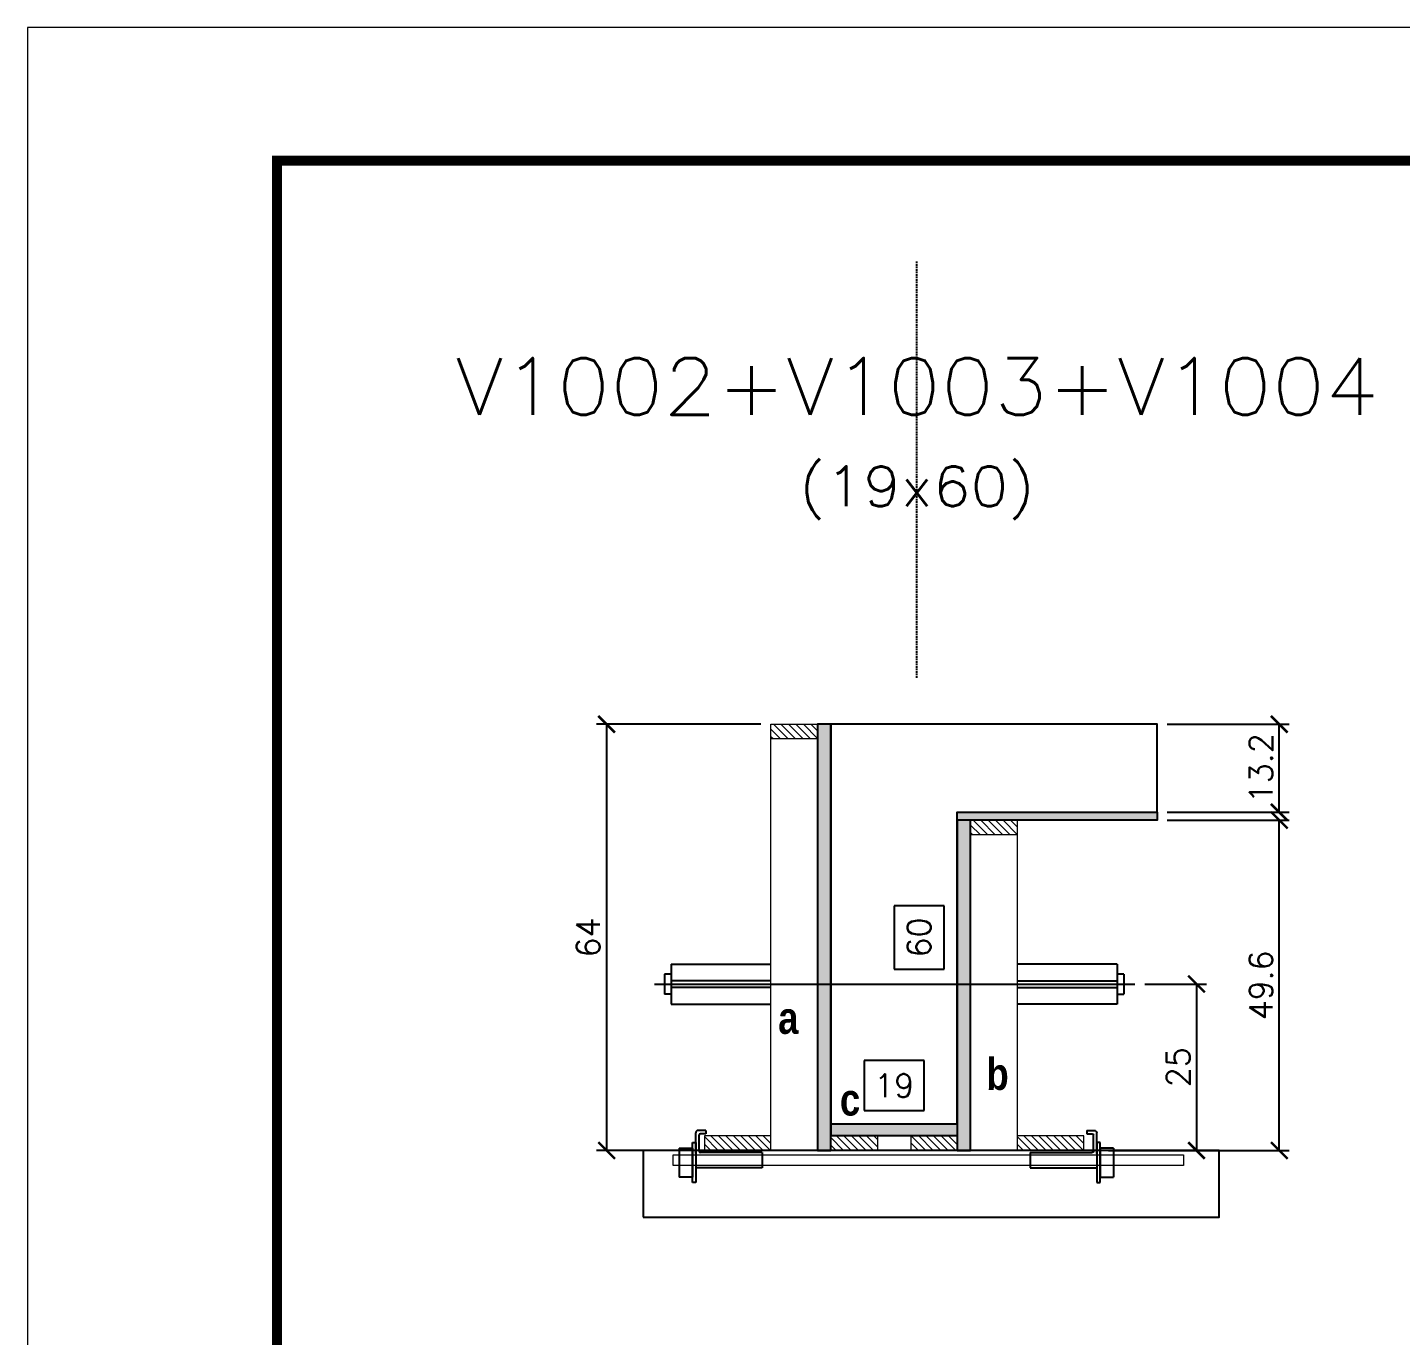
# Model space of a CAD drawing. Extents: x -20960 to -5926, y -2106 to 21915.
# Drawn here: x -9023.5 to -8611, y 20373.9 to 20766.8 of the extents above; entities that cross this region are included whole.
import ezdxf
from ezdxf.enums import TextEntityAlignment as Align

# ---------------------------------------------------------------- set-up
doc = ezdxf.new("R2010")
doc.units = 0
doc.linetypes.add('DASHED', pattern=[0.75, 0.5, -0.25])
doc.linetypes.add('HIDDEN', pattern=[0.375, 0.25, -0.125])
for name, color, linetype in [('barrote', 251, 'Continuous'), ('COTA', 241, 'Continuous'), ('Cota Seção (2x)', 4, 'Continuous'), ('detalhes', 4, 'Continuous'), ('Painéis', 200, 'Continuous'), ('presilha', 1, 'Continuous'), ('TENSOR', 3, 'Continuous'), ('Texto de Titulo', 7, 'Continuous'), ('Texto Qtd Sarr', 242, 'Continuous')]:
    doc.layers.add(name, color=color, linetype=linetype)
for name, color, linetype, lineweight in [('CONCRETO', 251, 'Continuous', 25), ('Folhas', 255, 'Continuous', 9), ('Hachura', 251, 'Continuous', 9), ('Madeira', 126, 'Continuous', 18), ('SARRAFO DE PRESSAO', 251, 'DASHED', 9), ('SCO-___-LAJ', 2, 'Continuous', 0), ('Texto Seção', 7, 'Continuous', 15)]:
    doc.layers.add(name, color=color, linetype=linetype, lineweight=lineweight)
doc.styles.add('Romans', font='romans.shx')
doc.styles.add('TECNICA', font='techb___.ttf', dxfattribs={"height": 10})
doc.dimstyles.new('Cota Seção (2x)', dxfattribs={"dimtxt": 7, "dimasz": 5, "dimexe": 3, "dimexo": 3, "dimgap": 2, "dimtad": 3, "dimdec": 1, "dimlfac": 0.5, "dimzin": 12, "dimdsep": 46, "dimtxsty": 'Romans', "dimblk": 'ARCHTICK', "dimcen": 0, "dimclrd": 4, "dimclre": 4, "dimclrt": 1, "dimadec": 1, "dimazin": 3, "dimtfac": 1, "dimtdec": 1, "dimtmove": 0, "dimatfit": 3, "dimldrblk": 'OBLIQUE', "dimfxl": 1, "dimtolj": 1, "dimtzin": 12, "dimarcsym": 0})
doc.dimstyles.new('Cota Seção interna', dxfattribs={"dimtxt": 7, "dimasz": 6, "dimexe": 0.18, "dimexo": 2, "dimgap": -4, "dimtad": 3, "dimdec": 1, "dimlfac": 0.5, "dimzin": 12, "dimdsep": 46, "dimtxsty": 'Romans', "dimblk": 'ARCHTICK', "dimcen": 0.09, "dimse1": 1, "dimse2": 1, "dimsd1": 1, "dimsd2": 1, "dimclrd": 180, "dimclre": 5, "dimclrt": 1, "dimadec": 0, "dimazin": 3, "dimtfac": 1, "dimtdec": 1, "dimtofl": 0, "dimtmove": 0, "dimatfit": 3, "dimldrblk": 'ARCHTICK', "dimfxl": 1, "dimtolj": 1, "dimtzin": 0, "dimarcsym": 0})

# ---------------------------------------------------------------- blocks, each defined once
blk = doc.blocks.new('9999999999')
at = {"layer": 'Folhas'}
blk.add_lwpolyline([(98138.98, 34190.21), (99623.98, 34190.21), (99623.98, 35240.21), (98138.98, 35240.21)], close=True, dxfattribs=at)
at = {"layer": 'Folhas', "color": 30, "const_width": 3}
blk.add_lwpolyline([(98213.98, 34230.21), (99583.98, 34230.21), (99583.98, 35200.21), (98213.98, 35200.21)], close=True, dxfattribs=at)
blk = doc.blocks.new('titulo1')
at = {"layer": 'Defpoints', "color": 252, "linetype": 'HIDDEN', "ltscale": 2}
blk.add_line((0, 0), (0, 125), dxfattribs=at)
at = {"layer": 'Defpoints', "style": 'Romans', "oblique": 15}
blk.add_attdef('FOLHA', text='', height=10, dxfattribs=at).set_placement((0, 15.58), align=Align.MIDDLE_CENTER)
at = {"layer": 'Texto Qtd Sarr', "color": 3, "style": 'Romans', "oblique": 15}
for tag, height, p in [('TITULO', 17, (0, 71.45)), ('SEÇÃO', 12, (0, 41.55))]:
    blk.add_attdef(tag, text='', height=height, dxfattribs=at).set_placement(p, align=Align.MIDDLE_CENTER)
blk = doc.blocks.new('_ArchTick')
at = {"color": 0, "linetype": 'ByBlock', "const_width": 0.15}
blk.add_lwpolyline([(-0.5, -0.5), (0.5, 0.5)], dxfattribs=at)
blk = doc.blocks.new('*D6468')
at = {"layer": 'COTA', "color": 4, "lineweight": -2, "transparency": 16777216}
for p, q in [((-8681.16, 20528.72), (-8644.44, 20528.72)), ((-8647.44, 20429.52), (-8647.44, 20528.72)), ((-8698.76, 20429.52), (-8644.44, 20429.52))]:
    blk.add_line(p, q, dxfattribs=at)
at = {"layer": 'Defpoints', "color": 0, "transparency": 16777216}
for p in [(-8684.16, 20528.72), (-8647.44, 20528.72), (-8701.76, 20429.52)]:
    blk.add_point(p, dxfattribs=at)
at = {"layer": 'COTA', "color": 4, "lineweight": -2, "transparency": 16777216, "xscale": 5, "yscale": 5, "zscale": 5}
for p, rotation in [((-8647.44, 20528.72), 90), ((-8647.44, 20429.52), 270)]:
    blk.add_blockref('_ArchTick', p, dxfattribs=dict(at, rotation=rotation))
at = {"layer": 'COTA', "color": 1, "transparency": 16777216, "insert": (-8652.94, 20479.12), "char_height": 7, "attachment_point": 5, "rotation": 90, "style": 'Romans'}
blk.add_mtext('\\A1;49.6', dxfattribs=at)
blk = doc.blocks.new('_Oblique')
at = {"color": 0, "linetype": 'ByBlock', "lineweight": -2}
blk.add_line((-0.5, -0.5), (0.5, 0.5), dxfattribs=at)
blk = doc.blocks.new('*D6469')
at = {"layer": 'COTA', "color": 4, "lineweight": -2, "transparency": 16777216}
for p, q in [((-8681.16, 20557.52), (-8644.44, 20557.52)), ((-8647.44, 20531.12), (-8647.44, 20557.52)), ((-8681.16, 20531.12), (-8644.44, 20531.12))]:
    blk.add_line(p, q, dxfattribs=at)
at = {"layer": 'Defpoints', "color": 0, "transparency": 16777216}
for p in [(-8684.16, 20557.52), (-8647.44, 20557.52), (-8684.16, 20531.12)]:
    blk.add_point(p, dxfattribs=at)
at = {"layer": 'COTA', "color": 4, "lineweight": -2, "transparency": 16777216, "xscale": 5, "yscale": 5, "zscale": 5}
for p, rotation in [((-8647.44, 20557.52), 90), ((-8647.44, 20531.12), 270)]:
    blk.add_blockref('_ArchTick', p, dxfattribs=dict(at, rotation=rotation))
at = {"layer": 'COTA', "color": 1, "transparency": 16777216, "insert": (-8652.94, 20544.32), "char_height": 7, "attachment_point": 5, "rotation": 90, "style": 'Romans'}
blk.add_mtext('\\A1;13.2', dxfattribs=at)
blk = doc.blocks.new('*D6440')
at = {"layer": 'Cota Seção (2x)', "color": 180, "lineweight": -2, "transparency": 16777216}
for p, q in [((-8748.16, 20503.02), (-8763.16, 20503.02)), ((-8763.16, 20503.02), (-8763.16, 20484.02)), ((-8748.16, 20484.02), (-8748.16, 20503.02)), ((-8763.16, 20484.02), (-8748.16, 20484.02))]:
    blk.add_line(p, q, dxfattribs=at)
at = {"layer": 'Defpoints', "color": 0, "transparency": 16777216}
for p in [(-8744.16, 20557.52), (-8744.16, 20557.52), (-8744.16, 20437.52)]:
    blk.add_point(p, dxfattribs=at)
at = {"layer": 'Cota Seção (2x)', "color": 1, "transparency": 16777216, "insert": (-8755.66, 20493.52), "char_height": 7, "attachment_point": 5, "rotation": 90, "style": 'Romans'}
blk.add_mtext('\\A1;60', dxfattribs=at)
blk = doc.blocks.new('PRESILHA METÁLICA 1')
at = {"layer": 'presilha'}
for p, q in [((7.5, 10.64), (7.5, 19.86)), ((12, 21), (8.64, 21)), ((9, 11.57), (9, 18.93)), ((12, 19.5), (9.57, 19.5)), ((12, 21), (12, 19.5)), ((0, 13), (6, 13)), ((0, 13), (0, 0)), ((6, 15.5), (7.5, 15.5)), ((6, -2.5), (6, 15.5)), ((6, 13), (6, 0)), ((7.5, 15.5), (7.5, -2.5)), ((37.5, 11), (9.57, 11)), ((37.5, 11), (37.5, 4.1)), ((6, 0), (0, 0)), ((37.5, 4.1), (7.5, 4.1)), ((7.5, -2.5), (6, -2.5))]:
    blk.add_line(p, q, dxfattribs=at)
for centre, radius, start, end in [((8.64, 19.86), 1.14, 90, 180), ((9.57, 18.93), 0.57, 90, 180), ((9.57, 11.57), 0.57, 180, 270)]:
    blk.add_arc(centre, radius, start, end, dxfattribs=at)
blk = doc.blocks.new('*D6441')
at = {"layer": 'Cota Seção (2x)', "color": 180, "lineweight": -2, "transparency": 16777216}
for p, q in [((-8754.16, 20456.52), (-8772.16, 20456.52)), ((-8772.16, 20456.52), (-8772.16, 20441.52)), ((-8754.16, 20441.52), (-8754.16, 20456.52)), ((-8772.16, 20441.52), (-8754.16, 20441.52))]:
    blk.add_line(p, q, dxfattribs=at)
at = {"layer": 'Defpoints', "color": 0, "transparency": 16777216}
for p in [(-8744.16, 20437.52), (-8782.16, 20429.52), (-8744.16, 20429.52)]:
    blk.add_point(p, dxfattribs=at)
at = {"layer": 'Cota Seção (2x)', "color": 1, "transparency": 16777216, "insert": (-8763.16, 20449.02), "char_height": 7, "attachment_point": 5, "style": 'Romans'}
blk.add_mtext('\\A1;19', dxfattribs=at)
blk = doc.blocks.new('*D6442')
at = {"layer": 'COTA', "color": 4, "lineweight": -2, "transparency": 16777216}
for p, q in [((-8803.16, 20557.52), (-8852.52, 20557.52)), ((-8849.52, 20557.52), (-8849.52, 20429.52)), ((-8803.16, 20429.52), (-8852.52, 20429.52))]:
    blk.add_line(p, q, dxfattribs=at)
at = {"layer": 'Defpoints', "color": 0, "transparency": 16777216}
for p in [(-8800.16, 20557.52), (-8849.52, 20429.52), (-8800.16, 20429.52)]:
    blk.add_point(p, dxfattribs=at)
at = {"layer": 'COTA', "color": 4, "lineweight": -2, "transparency": 16777216, "xscale": 5, "yscale": 5, "zscale": 5}
for p, rotation in [((-8849.52, 20557.52), 90), ((-8849.52, 20429.52), 270)]:
    blk.add_blockref('_ArchTick', p, dxfattribs=dict(at, rotation=rotation))
at = {"layer": 'COTA', "color": 1, "transparency": 16777216, "insert": (-8855.02, 20493.52), "char_height": 7, "attachment_point": 5, "rotation": 90, "style": 'Romans'}
blk.add_mtext('\\A1;64', dxfattribs=at)
blk = doc.blocks.new('*D6443')
at = {"layer": 'COTA', "color": 4, "lineweight": -2, "transparency": 16777216}
for p, q in [((-8687.86, 20479.49), (-8669.3, 20479.49)), ((-8672.3, 20479.49), (-8672.3, 20429.52)), ((-8687.86, 20429.52), (-8669.3, 20429.52))]:
    blk.add_line(p, q, dxfattribs=at)
at = {"layer": 'Defpoints', "color": 0, "transparency": 16777216}
for p in [(-8690.86, 20479.49), (-8690.86, 20429.52), (-8672.3, 20429.52)]:
    blk.add_point(p, dxfattribs=at)
at = {"layer": 'COTA', "color": 4, "lineweight": -2, "transparency": 16777216, "xscale": 5, "yscale": 5, "zscale": 5}
for p, rotation in [((-8672.3, 20479.49), 90), ((-8672.3, 20429.52), 270)]:
    blk.add_blockref('_ArchTick', p, dxfattribs=dict(at, rotation=rotation))
at = {"layer": 'COTA', "color": 1, "transparency": 16777216, "insert": (-8677.8, 20454.5), "char_height": 7, "attachment_point": 5, "rotation": 90, "style": 'Romans'}
blk.add_mtext('\\A1;25', dxfattribs=at)

msp = doc.modelspace()

# ---------------------------------------------------------------- hatches: boundary and pattern name
at = {"layer": 'Hachura'}
h = msp.add_hatch(dxfattribs=at)
h.set_pattern_fill('ANSI31', color=256, scale=0.5, angle=270, style=0)
h.set_pattern_definition([(315, (14105.6613, 12249.8735), (1.12253202, 1.12253202), [])])
h.paths.add_polyline_path([(-8800.16, 20553.12), (-8800.16, 20557.52), (-8786.16, 20557.52), (-8786.16, 20553.12)])
h = msp.add_hatch(color=256, dxfattribs=at)
h.dxf.hatch_style = 1
h.paths.add_polyline_path([(-8782.16, 20557.52), (-8786.16, 20557.52), (-8786.16, 20429.52), (-8782.16, 20429.52)])
h = msp.add_hatch(color=256, dxfattribs=at)
h.dxf.hatch_style = 1
h.paths.add_polyline_path([(-8744.16, 20528.72), (-8744.16, 20531.12), (-8684.16, 20531.12), (-8684.16, 20528.72)])
h = msp.add_hatch(color=256, dxfattribs=at)
h.dxf.hatch_style = 1
h.paths.add_polyline_path([(-8740.16, 20528.72), (-8744.16, 20528.72), (-8744.16, 20429.52), (-8740.16, 20429.52)])
h = msp.add_hatch(dxfattribs=at)
h.set_pattern_fill('ANSI31', color=256, scale=0.5, angle=270, style=0)
h.set_pattern_definition([(315, (14165.6613, 12221.0735), (1.12253202, 1.12253202), [])])
h.paths.add_polyline_path([(-8740.16, 20524.32), (-8740.16, 20528.72), (-8726.16, 20528.72), (-8726.16, 20524.32)])
h = msp.add_hatch(color=256, dxfattribs=at)
h.dxf.hatch_style = 1
h.paths.add_polyline_path([(-8782.16, 20433.92), (-8782.16, 20437.52), (-8744.16, 20437.52), (-8744.16, 20433.92)])
h = msp.add_hatch(dxfattribs=at)
h.set_pattern_fill('ANSI31', color=256, scale=0.5, angle=270, style=0)
h.set_pattern_definition([(315, (14071.6613, 12199.8735), (1.12253202, 1.12253202), [])])
h.paths.add_polyline_path([(-8800.16, 20429.52), (-8800.16, 20433.92), (-8820.16, 20433.92), (-8820.16, 20429.52)])
h = msp.add_hatch(dxfattribs=at)
h.set_pattern_fill('ANSI31', color=256, scale=0.5, angle=270, style=0)
h.set_pattern_definition([(315, (14174.4634, 12199.8735), (1.12253202, 1.12253202), [])])
h.paths.add_polyline_path([(-8782.16, 20429.52), (-8782.16, 20433.92), (-8768.16, 20433.92), (-8768.16, 20429.52)])
h = msp.add_hatch(dxfattribs=at)
h.set_pattern_fill('ANSI31', color=256, scale=0.5, angle=270, style=0)
h.set_pattern_definition([(315, (14174.4613, 12199.8735), (1.12253202, 1.12253202), [])])
h.paths.add_polyline_path([(-8744.16, 20429.52), (-8744.16, 20433.92), (-8758.16, 20433.92), (-8758.16, 20429.52)])
h = msp.add_hatch(dxfattribs=at)
h.set_pattern_fill('ANSI31', color=256, scale=0.5, angle=270, style=0)
h.set_pattern_definition([(315, (14165.6613, 12199.8735), (1.12253202, 1.12253202), [])])
h.paths.add_polyline_path([(-8706.16, 20429.52), (-8706.16, 20433.92), (-8726.16, 20433.92), (-8726.16, 20429.52)])

# ---------------------------------------------------------------- linework, layer by layer
at = {"ltscale": 3}
for p, q in [((-8830.16, 20485.49), (-8830.16, 20473.49)), ((-8830.16, 20485.49), (-8800.16, 20485.49)), ((-8696.16, 20485.49), (-8726.16, 20485.49)), ((-8696.16, 20485.49), (-8696.16, 20473.49)), ((-8832.16, 20482.49), (-8832.16, 20476.49)), ((-8830.16, 20482.49), (-8832.16, 20482.49)), ((-8800.16, 20480.49), (-8830.16, 20480.49)), ((-8726.16, 20480.49), (-8696.16, 20480.49)), ((-8694.16, 20482.49), (-8696.16, 20482.49)), ((-8694.16, 20482.49), (-8694.16, 20476.49)), ((-8830.16, 20476.49), (-8832.16, 20476.49)), ((-8800.16, 20478.49), (-8830.16, 20478.49)), ((-8726.16, 20478.49), (-8696.16, 20478.49)), ((-8696.16, 20476.49), (-8694.16, 20476.49)), ((-8830.16, 20473.49), (-8800.16, 20473.49)), ((-8696.16, 20473.49), (-8726.16, 20473.49))]:
    msp.add_line(p, q, dxfattribs=at)
at = {"layer": 'barrote'}
msp.add_lwpolyline([(-8838.52, 20409.52), (-8665.55, 20409.52), (-8665.55, 20429.52), (-8838.52, 20429.52)], close=True, dxfattribs=at)
at = {"layer": 'CONCRETO'}
msp.add_lwpolyline([(-8744.16, 20531.12), (-8684.16, 20531.12), (-8684.16, 20557.52), (-8744.16, 20557.52), (-8744.16, 20557.52), (-8782.16, 20557.52), (-8782.16, 20433.92), (-8782.16, 20433.92), (-8782.16, 20437.52), (-8744.16, 20437.52)], close=True, dxfattribs=at)
at = {"layer": 'Madeira'}
for points in [[(-8800.16, 20553.12), (-8800.16, 20557.52), (-8786.16, 20557.52), (-8786.16, 20553.12)], [(-8800.16, 20557.52), (-8786.16, 20557.52), (-8786.16, 20429.52), (-8800.16, 20429.52)], [(-8740.16, 20524.32), (-8740.16, 20528.72), (-8726.16, 20528.72), (-8726.16, 20524.32)], [(-8740.16, 20528.72), (-8726.16, 20528.72), (-8726.16, 20429.52), (-8740.16, 20429.52)], [(-8800.16, 20429.52), (-8800.16, 20433.92), (-8820.16, 20433.92), (-8820.16, 20429.52)], [(-8782.16, 20429.52), (-8782.16, 20433.92), (-8768.16, 20433.92), (-8768.16, 20429.52)], [(-8744.16, 20429.52), (-8744.16, 20433.92), (-8758.16, 20433.92), (-8758.16, 20429.52)], [(-8706.16, 20429.52), (-8706.16, 20433.92), (-8726.16, 20433.92), (-8726.16, 20429.52)]]:
    msp.add_lwpolyline(points, close=True, dxfattribs=at)
at = {"layer": 'Painéis'}
for points in [[(-8782.16, 20557.52), (-8786.16, 20557.52), (-8786.16, 20429.52), (-8782.16, 20429.52)], [(-8744.16, 20528.72), (-8744.16, 20531.12), (-8684.16, 20531.12), (-8684.16, 20528.72)], [(-8740.16, 20528.72), (-8744.16, 20528.72), (-8744.16, 20429.52), (-8740.16, 20429.52)], [(-8782.16, 20433.92), (-8782.16, 20437.52), (-8744.16, 20437.52), (-8744.16, 20433.92)]]:
    msp.add_lwpolyline(points, close=True, dxfattribs=at)
at = {"layer": 'SCO-___-LAJ', "color": 1}
msp.add_lwpolyline([(-8829.52, 20428.18), (-8676.22, 20428.18), (-8676.22, 20424.98), (-8829.52, 20424.98)], close=True, dxfattribs=at)
at = {"layer": 'TENSOR', "linetype": 'HIDDEN', "ltscale": 0.5}
msp.add_line((-8835.16, 20479.49), (-8690.86, 20479.49), dxfattribs=at)

# ---------------------------------------------------------------- block references
at = {"layer": 'presilha', "yscale": 0.6666666666666666, "zscale": 0.6666666666666666}
for p, xscale in [((-8827.74, 20421.55), 0.6666666666666666), ((-8697.29, 20421.55), -0.6666666666666666)]:
    msp.add_blockref('PRESILHA METÁLICA 1', p, dxfattribs=dict(at, xscale=xscale))
at = {"layer": 'SARRAFO DE PRESSAO', "color": 6, "linetype": 'ByBlock'}
msp.add_blockref('9999999999', (-107162.48, -14473.39), dxfattribs=at)
at = {"layer": 'Texto Seção'}
ref = msp.add_blockref('titulo1', (-8756.3, 20571.5), dxfattribs=at)
ref.add_attrib('TITULO', 'V1002+V1003+V1004', dxfattribs={"layer": 'Texto de Titulo', "color": 7, "height": 17, "style": 'Romans', "width": 1.1}).set_placement((-8756.3, 20659), align=Align.MIDDLE_CENTER)
ref.add_attrib('SEÇÃO', '(19x60)', dxfattribs={"layer": 'Texto de Titulo', "color": 7, "height": 12, "style": 'Romans', "width": 1.1}).set_placement((-8756.3, 20629), align=Align.MIDDLE_CENTER)

# ---------------------------------------------------------------- texts
at = {"layer": 'detalhes', "style": 'TECNICA'}
for s, p in [('a', (-8797.99, 20464.55)), ('b', (-8735.44, 20447.71)), ('c', (-8779.44, 20440.01))]:
    msp.add_text(s, height=9.6, dxfattribs=at).set_placement(p)

# ---------------------------------------------------------------- dimensions: what is measured, and where the dimension line sits
at = {"layer": 'COTA'}
for base, p1, p2, picture, middle in [((-8849.52, 20429.52), (-8800.16, 20557.52), (-8800.16, 20429.52), '*D6442', (-8855.02, 20493.52)), ((-8647.44, 20557.52), (-8684.16, 20531.12), (-8684.16, 20557.52), '*D6469', (-8652.94, 20544.32)), ((-8647.44, 20528.72), (-8701.76, 20429.52), (-8684.16, 20528.72), '*D6468', (-8652.94, 20479.12)), ((-8672.3, 20429.52), (-8690.86, 20479.49), (-8690.86, 20429.52), '*D6443', (-8677.8, 20454.5))]:
    dim = msp.add_linear_dim(base=base, p1=p1, p2=p2, angle=90, dimstyle='Cota Seção (2x)', dxfattribs=at)
    dim.commit()
    dim.dimension.update_dxf_attribs({"geometry": picture, "text_midpoint": middle})
at = {"layer": 'Cota Seção (2x)'}
dim = msp.add_linear_dim(base=(-8744.16, 20557.52), p1=(-8744.16, 20437.52), p2=(-8744.16, 20557.52), angle=90, dimstyle='Cota Seção interna', dxfattribs=at)
dim.commit()
dim.dimension.update_dxf_attribs({"geometry": '*D6440', "text_midpoint": (-8744.16, 20493.52), "dimtype": 160})
dim = msp.add_linear_dim(base=(-8744.16, 20437.52), p1=(-8782.16, 20429.52), p2=(-8744.16, 20429.52), dimstyle='Cota Seção interna', dxfattribs=at)
dim.commit()
dim.dimension.update_dxf_attribs({"geometry": '*D6441', "text_midpoint": (-8763.16, 20437.52), "dimtype": 160})

doc.saveas('drawing.dxf')
